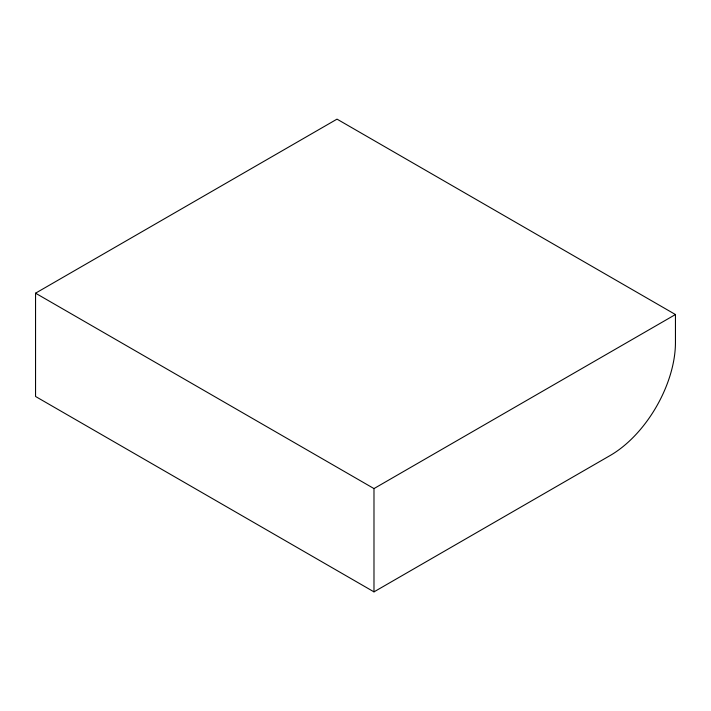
<?xml version="1.0" encoding="UTF-8"?>
<svg xmlns="http://www.w3.org/2000/svg" width="711" height="711" viewBox="0 0 711 711"><rect width="100%" height="100%" fill="white"/><g stroke="black" fill="none" stroke-linecap="round" stroke-linejoin="round"><path stroke-width="1.07" d="M35.55 293.19L337.014 119.137L675.45 314.529L675.45 342.329A92.314 53.298 -60 0 1 610.171 455.502L373.986 591.863L35.55 396.471L35.55 293.19L373.986 488.581L675.45 314.529M373.986 488.581L373.986 591.863"/></g></svg>
